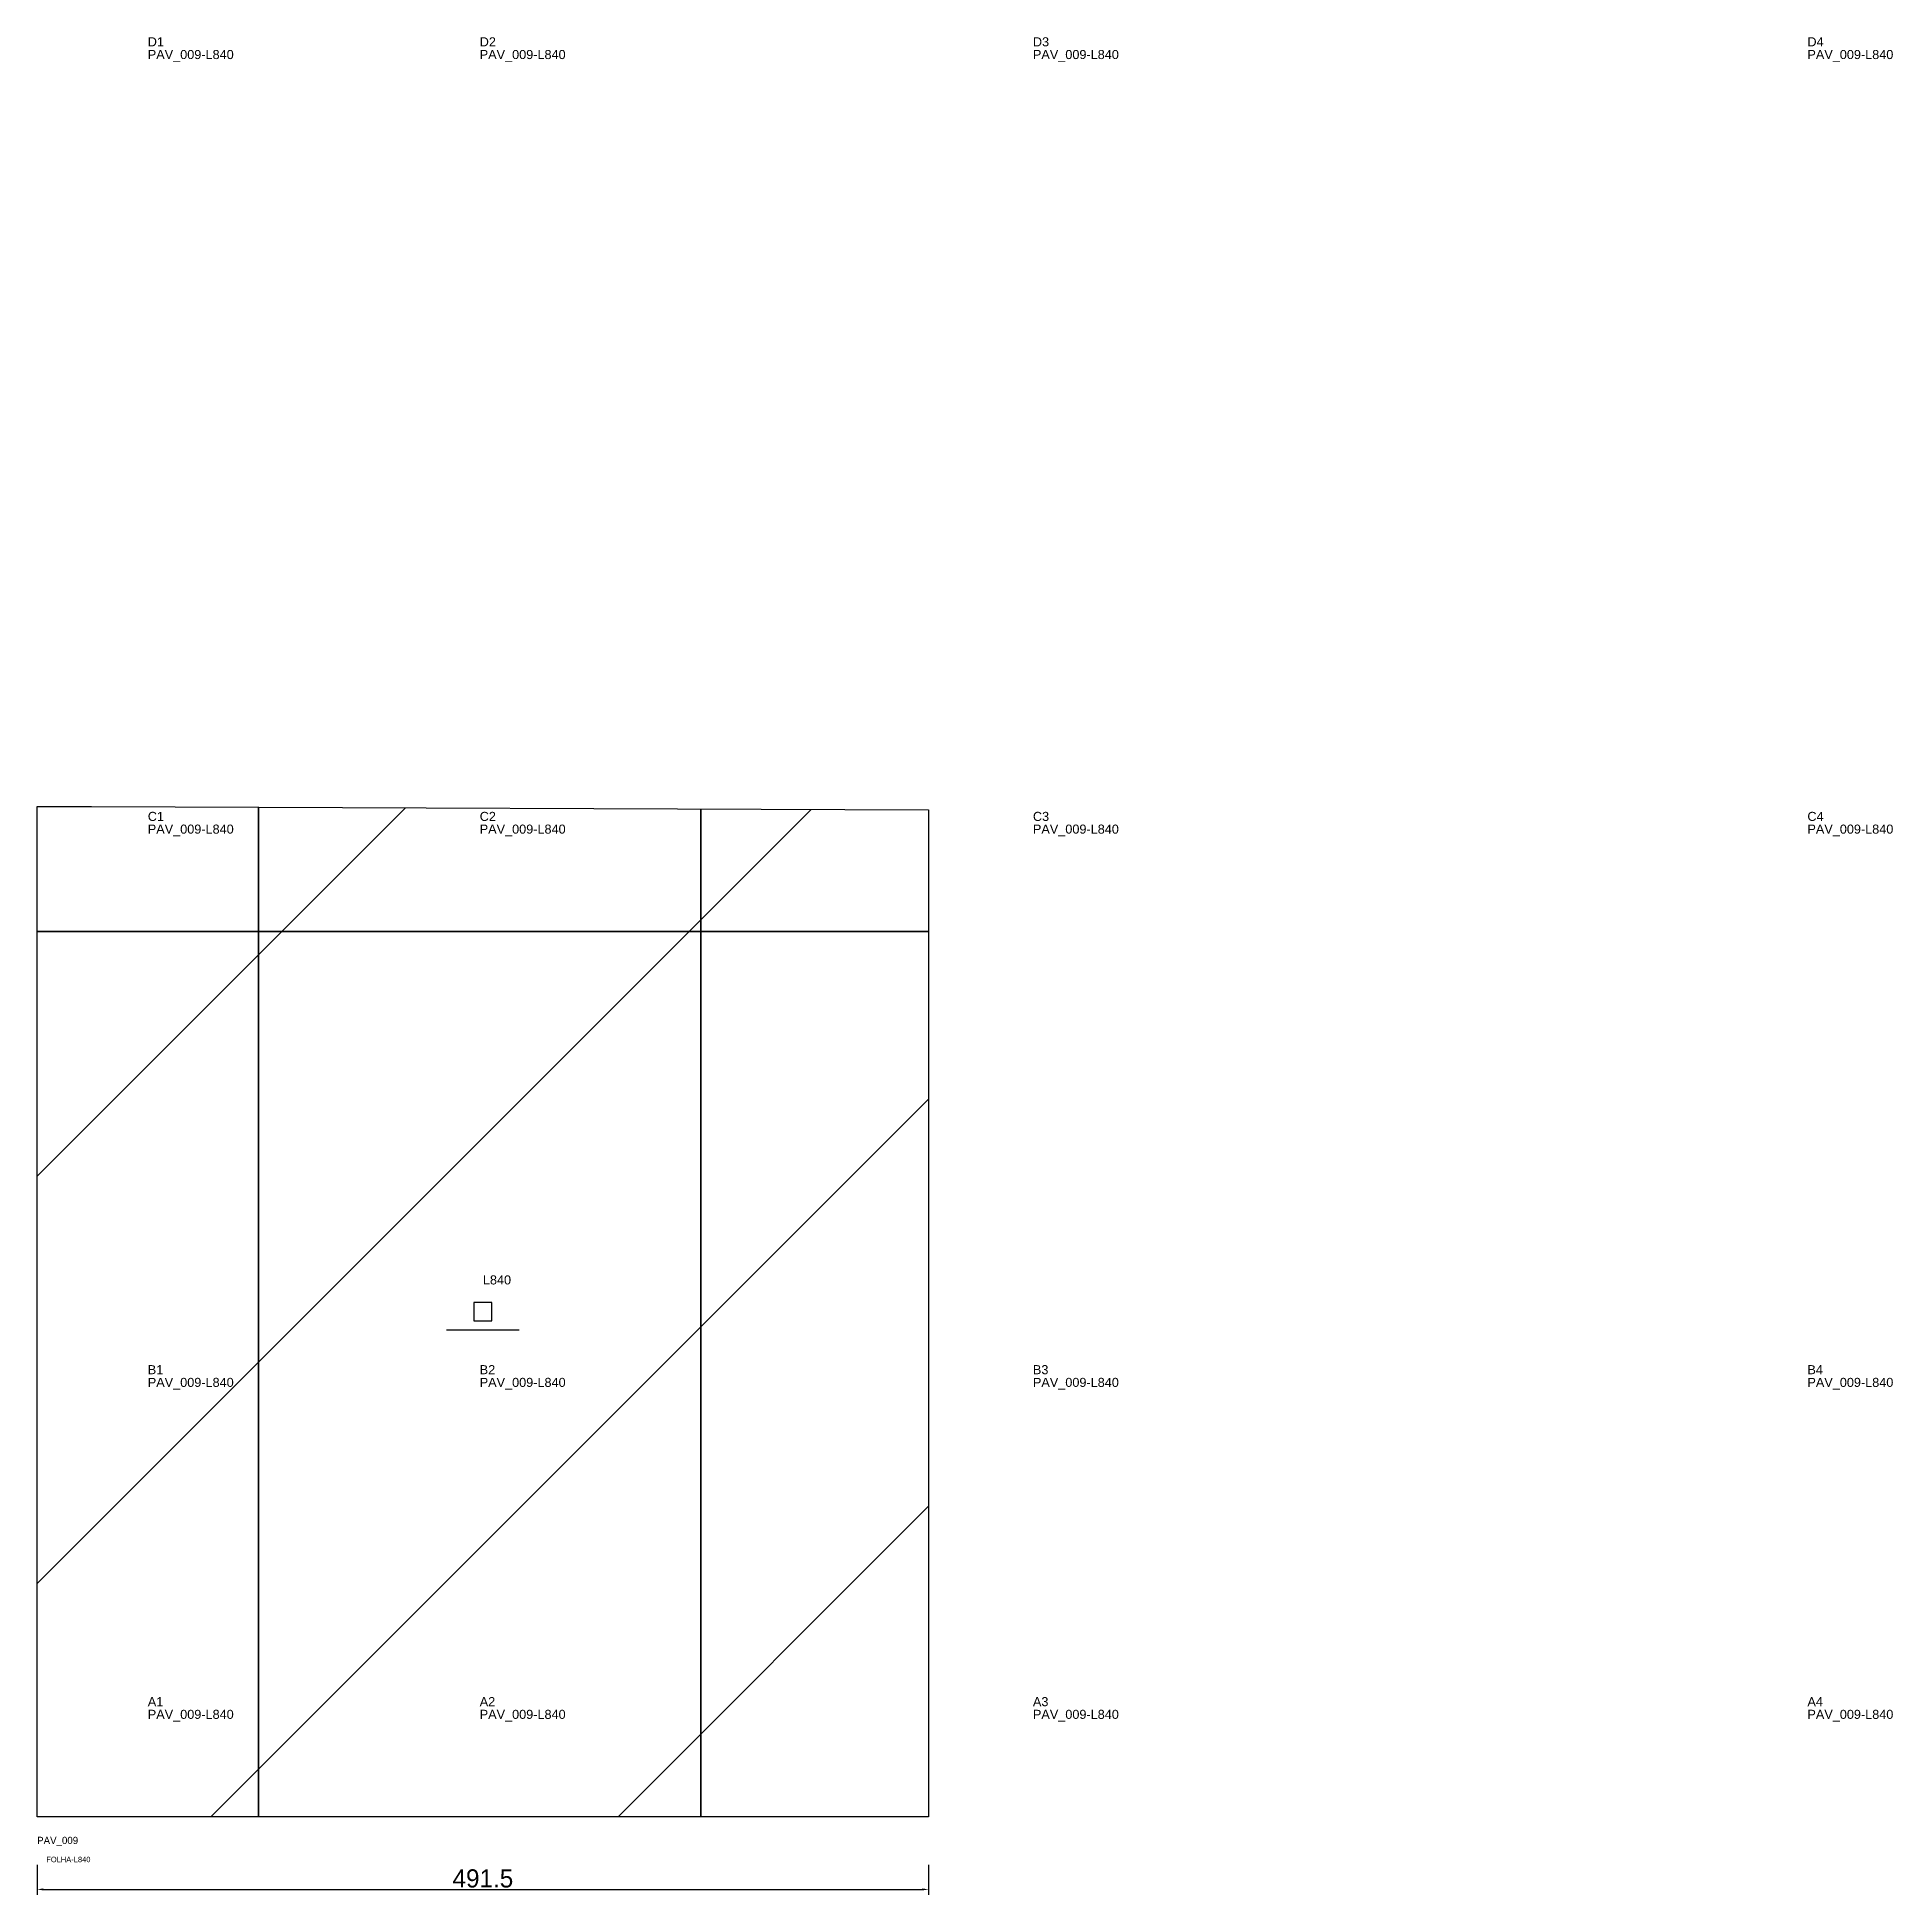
# Model space of a CAD drawing. Header units: metres. Extents: x 222 to 1245, y -398 to 626.
import ezdxf

# ---------------------------------------------------------------- set-up
doc = ezdxf.new("R2010")
doc.units = ezdxf.units.M
for name, color, linetype in [('3', 3, 'CONTINUOUS'), ('AUX00', 7, 'CONTINUOUS'), ('COTA', 241, 'CONTINUOUS'), ('FOLHA', 255, 'CONTINUOUS'), ('Hachura', 251, 'CONTINUOUS'), ('NOMENCLATURA', 7, 'CONTINUOUS'), ('Nível', 160, 'CONTINUOUS'), ('Painéis', 200, 'CONTINUOUS'), ('Pilares', 5, 'CONTINUOUS'), ('SARR_2.2x7', 40, 'CONTINUOUS')]:
    doc.layers.add(name, color=color, linetype=linetype)
doc.styles.add('ARIAL', font='Arial.ttf')
doc.styles.add('STR_STANDARD', font='arial.ttf')
doc.dimstyles.new('EZ DXF', dxfattribs={"dimtxt": 10, "dimasz": 3.5, "dimexe": 3, "dimexo": 1.5, "dimgap": 1, "dimtad": 1, "dimdec": 1, "dimdsep": 46, "dimcen": 2.5, "dimazin": 3, "dimtfac": 1, "dimtmove": 0, "dimatfit": 3})

msp = doc.modelspace()

# ---------------------------------------------------------------- hatches: boundary and pattern name
at = {"layer": 'Hachura'}
h = msp.add_hatch(dxfattribs=at)
h.set_pattern_fill('ANSI31', scale=50)
h.paths.add_polyline_path([(222.2, -355.5), (222.2, 201.5), (252.2, 201.5), (713.7, 199.58), (713.7, -355.5)])
h = msp.add_hatch(dxfattribs=at)
h.set_pattern_fill('ANSI31', scale=50)
h.paths.add_polyline_path([(222.2, -355.5), (222.2, 201.5), (252.2, 201.5), (713.7, 199.58), (713.7, -355.5)])

# ---------------------------------------------------------------- linework, layer by layer
at = {"layer": '3'}
for points in [[(344.2, -355.5), (344.2, 201.12)], [(344.2, -355.5), (344.2, 201.12)], [(588.2, -355.5), (588.2, 200.1)], [(588.2, -355.5), (588.2, 200.1)], [(222.2, 132.5), (713.7, 132.5)], [(222.2, 132.5), (713.7, 132.5)]]:
    msp.add_lwpolyline(points, close=True, dxfattribs=at)
at = {"layer": 'Painéis', "color": 200}
for p, q in [((222.2, -355.5), (222.2, 201.5)), ((222.2, 201.5), (252.2, 201.5)), ((222.2, -355.5), (222.2, 201.5)), ((222.2, 201.5), (252.2, 201.5)), ((252.2, 201.5), (713.7, 199.58)), ((252.2, 201.5), (713.7, 199.58)), ((713.7, 199.58), (713.7, -355.5)), ((713.7, 199.58), (713.7, -355.5)), ((713.7, -355.5), (222.2, -355.5)), ((713.7, -355.5), (222.2, -355.5))]:
    msp.add_line(p, q, dxfattribs=at)
at = {"layer": 'Pilares'}
msp.add_lwpolyline([(462.95, -82), (472.95, -82), (472.95, -72), (462.95, -72)], close=True, dxfattribs=at)
msp.add_lwpolyline([(462.95, -82), (472.95, -82), (472.95, -72), (462.95, -72)], close=True, dxfattribs=at)
at = {"layer": 'SARR_2.2x7'}
msp.add_line((447.95, -87), (487.95, -87), dxfattribs=at)
msp.add_line((447.95, -87), (487.95, -87), dxfattribs=at)

# ---------------------------------------------------------------- texts
at = {"layer": '3', "style": 'STR_STANDARD'}
for s, p in [('D1', (283.2, 620.5)), ('D1', (283.2, 620.5)), ('D2', (466.2, 620.5)), ('D2', (466.2, 620.5)), ('D3', (771.2, 620.5)), ('D3', (771.2, 620.5)), ('D4', (1198.2, 620.5)), ('D4', (1198.2, 620.5)), ('C1', (283.2, 193.5)), ('C1', (283.2, 193.5)), ('C2', (466.2, 193.5)), ('C2', (466.2, 193.5)), ('C3', (771.2, 193.5)), ('C3', (771.2, 193.5)), ('C4', (1198.2, 193.5)), ('C4', (1198.2, 193.5)), ('B1', (283.2, -111.5)), ('B1', (283.2, -111.5)), ('B2', (466.2, -111.5)), ('B2', (466.2, -111.5)), ('B3', (771.2, -111.5)), ('B3', (771.2, -111.5)), ('B4', (1198.2, -111.5)), ('B4', (1198.2, -111.5)), ('A1', (283.2, -294.5)), ('A1', (283.2, -294.5)), ('A2', (466.2, -294.5)), ('A2', (466.2, -294.5)), ('A3', (771.2, -294.5)), ('A3', (771.2, -294.5)), ('A4', (1198.2, -294.5)), ('A4', (1198.2, -294.5))]:
    msp.add_text(s, height=5, dxfattribs=at).set_placement(p)
at = {"layer": 'AUX00', "style": 'STR_STANDARD'}
for p in [(283.2, 613.5), (283.2, 613.5), (466.2, 613.5), (466.2, 613.5), (771.2, 613.5), (771.2, 613.5), (1198.2, 613.5), (1198.2, 613.5), (283.2, 186.5), (283.2, 186.5), (466.2, 186.5), (466.2, 186.5), (771.2, 186.5), (771.2, 186.5), (1198.2, 186.5), (1198.2, 186.5), (283.2, -118.5), (283.2, -118.5), (466.2, -118.5), (466.2, -118.5), (771.2, -118.5), (771.2, -118.5), (1198.2, -118.5), (1198.2, -118.5), (283.2, -301.5), (283.2, -301.5), (466.2, -301.5), (466.2, -301.5), (771.2, -301.5), (771.2, -301.5), (1198.2, -301.5), (1198.2, -301.5)]:
    msp.add_text('PAV_009-L840', height=5, dxfattribs=at).set_placement(p)
at = {"layer": 'FOLHA'}
msp.add_text('FOLHA-L840', height=3, dxfattribs=at).set_placement((227.2, -380.5))
msp.add_text('FOLHA-L840', height=3, dxfattribs=at).set_placement((227.2, -380.5))
at = {"layer": 'NOMENCLATURA', "insert": (467.95, -57), "char_height": 5, "attachment_point": 1, "style": 'ARIAL'}
msp.add_mtext('L840', dxfattribs=at)
msp.add_mtext('L840', dxfattribs=at)
at = {"layer": 'Nível'}
msp.add_text('PAV_009', height=4, dxfattribs=at).set_placement((222.2, -370.5))
msp.add_text('PAV_009', height=4, dxfattribs=at).set_placement((222.2, -370.5))

# ---------------------------------------------------------------- dimensions: what is measured, and where the dimension line sits
at = {"layer": 'COTA'}
msp.add_linear_dim(base=(222.2, -395.5), p1=(222.2, -380.5), p2=(713.7, -380.5), dimstyle='EZ DXF', dxfattribs=at).render()
msp.add_linear_dim(base=(222.2, -395.5), p1=(222.2, -380.5), p2=(713.7, -380.5), dimstyle='EZ DXF', dxfattribs=at).render()

doc.saveas('drawing.dxf')
